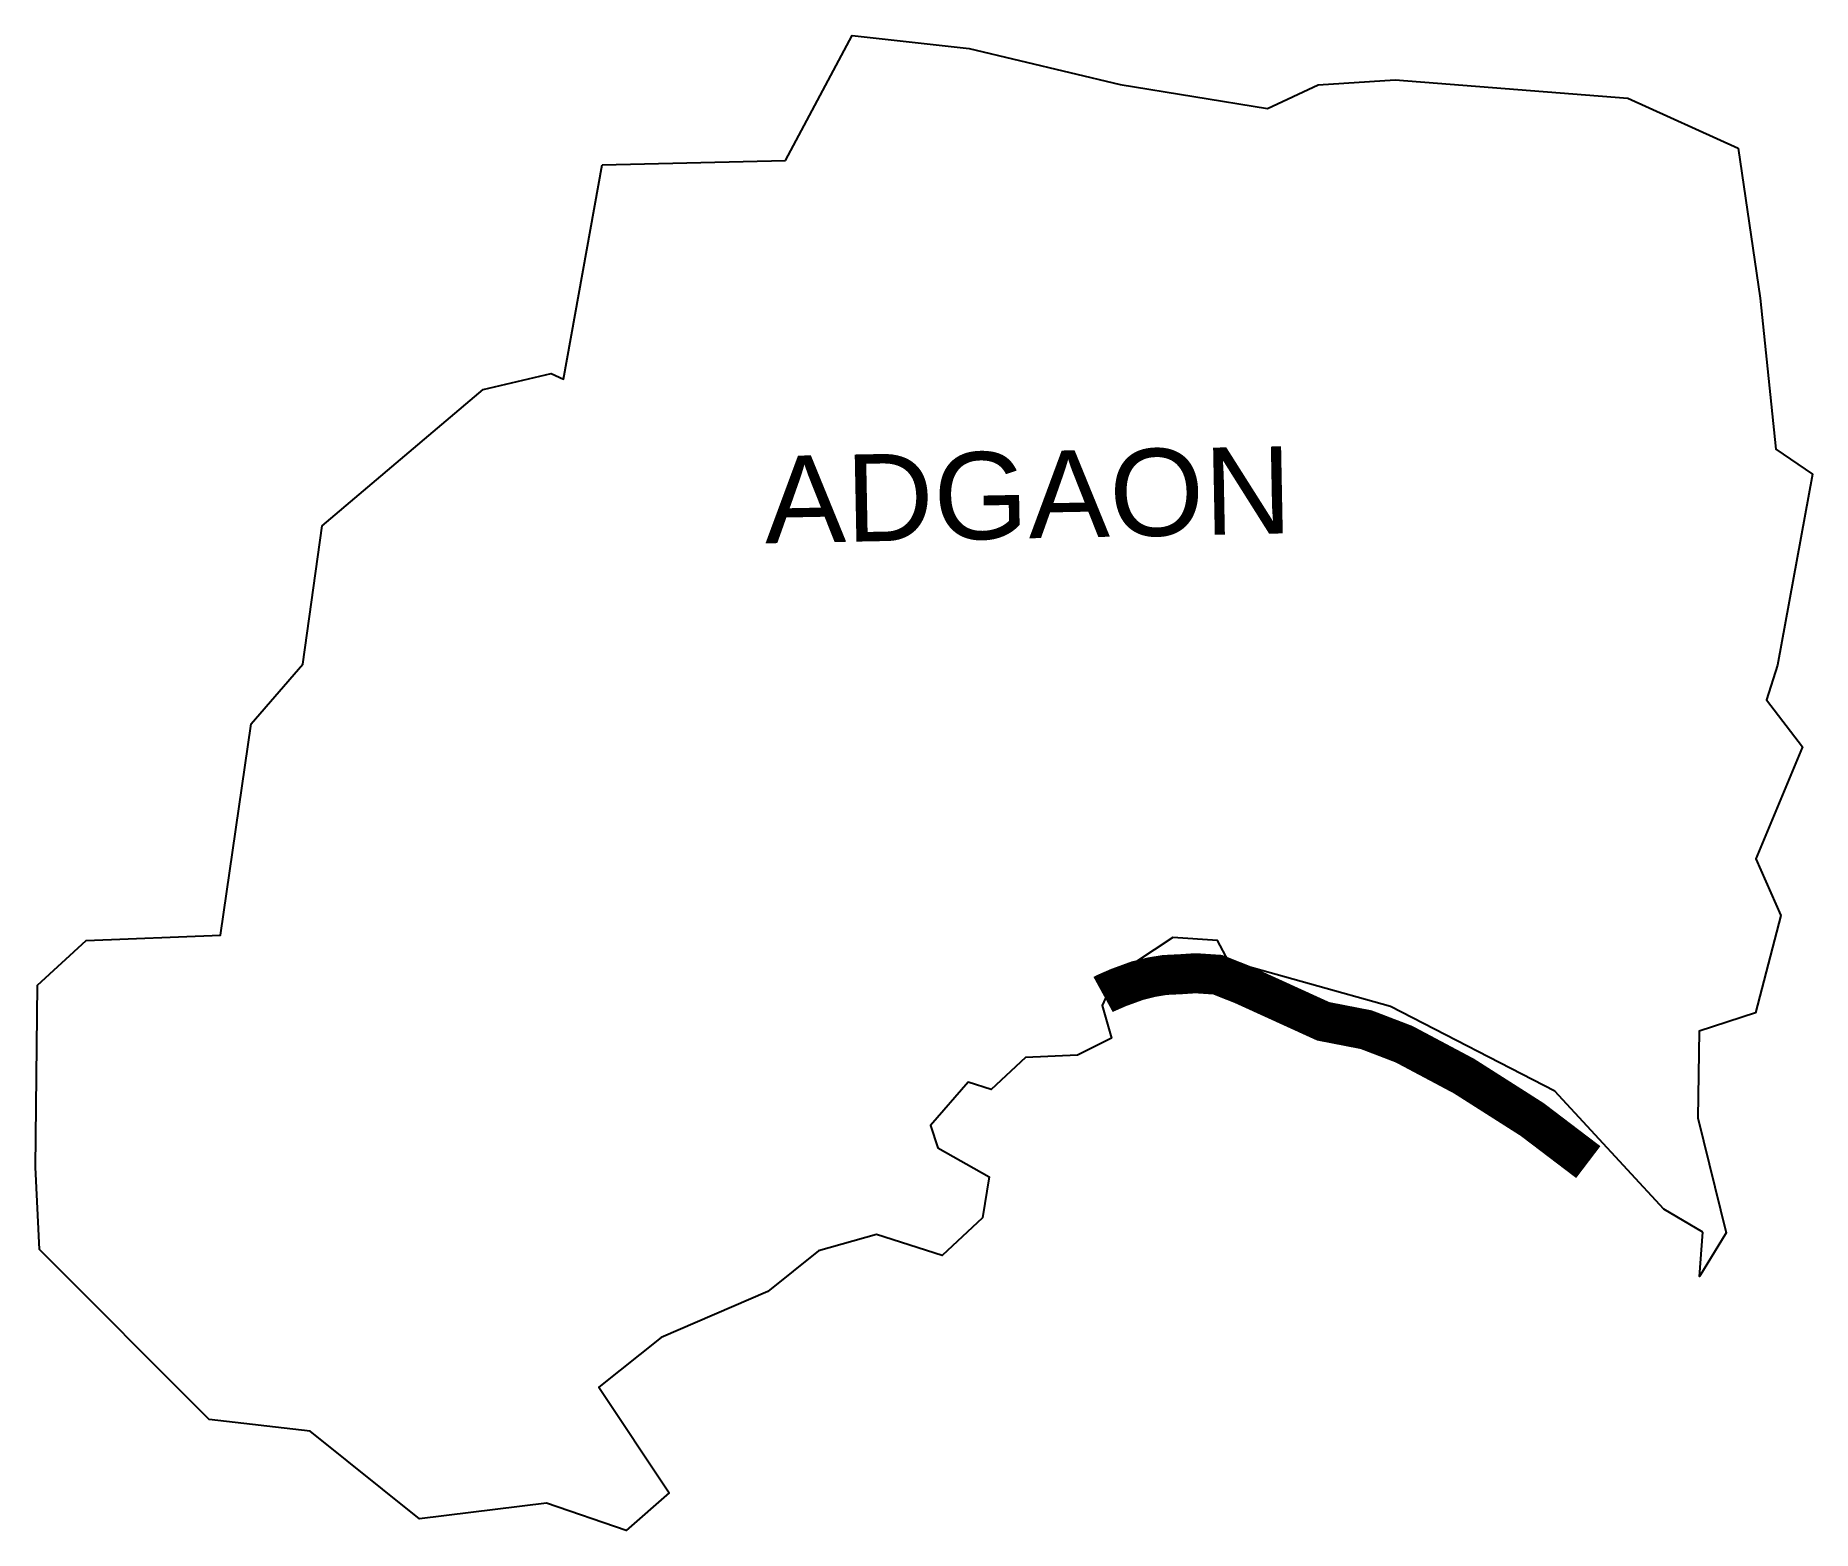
# Model space of a CAD drawing. Header units: metres. Extents: x 281293 to 283510, y 2015449 to 2017315.
import ezdxf

# ---------------------------------------------------------------- set-up
doc = ezdxf.new("R2010")
doc.units = ezdxf.units.M
doc.header["$MEASUREMENT"] = 0
for name, color, linetype in [('ARTIFICIALLY PROTECTED', 10, 'Continuous'), ('village', 3, 'Continuous'), ('VILLAGE NAME', 250, 'Continuous')]:
    doc.layers.add(name, color=color, linetype=linetype)
doc.styles.get("Standard").update_dxf_attribs({"font": 'simplex.shx'})

msp = doc.modelspace()

# ---------------------------------------------------------------- linework, layer by layer
at = {"color": 3, "flags": 128}
for points in [[(283280, 2017237.3), (283417.6, 2017174.8)], [(281999.9, 2017153.9), (282228.8, 2017159.3)]]:
    msp.add_lwpolyline(points, dxfattribs=at)
at = {"layer": 'ARTIFICIALLY PROTECTED', "const_width": 50, "flags": 128}
msp.add_lwpolyline([(282625.2, 2016118), (282628.3, 2016119.7), (282644.6, 2016126.8), (282667.9, 2016135.3), (282685.7, 2016139.7), (282702.1, 2016142.4), (282722.8, 2016143.4), (282740.7, 2016144.6), (282755.5, 2016143.6), (282768, 2016142.8), (282799.6, 2016130.3), (282899.8, 2016084.6), (282953.6, 2016074.1), (283000.8, 2016056), (283054, 2016027.7), (283075.6, 2016016.2), (283160.7, 2015962), (283230.7, 2015908.8)], dxfattribs=at)
at = {"layer": 'village', "color": 3}
for points in [[(282228.8, 2017159.3, 0), (282311.9, 2017315.3, 0), (282458.2, 2017299.2, 0), (282646.3, 2017254.2, 0), (282830.4, 2017224.3, 0), (282893.4, 2017253.6, 0), (282989.8, 2017259.8, 0), (283280, 2017237.3, 0)], [(283417.6, 2017174.8, 0), (283445.2, 2016987.6, 0), (283464.9, 2016798.9, 0), (283510.5, 2016767.5, 0), (283466.9, 2016529.2, 0), (283453.3, 2016485.8, 0), (283498.2, 2016427.4, 0), (283439.8, 2016287.3, 0), (283470.9, 2016216.8, 0), (283439.5, 2016095.3, 0), (283369, 2016072.4, 0), (283367.3, 2015964, 0), (283402.6, 2015820.7, 0), (283369.6, 2015766.1, 0), (283373.8, 2015821.4, 0)], [(283373.8, 2015821.4, 0), (283324.8, 2015849.9, 0), (283188.8, 2015997.5, 0), (282983.8, 2016103.1, 0), (282781.7, 2016159.6, 0), (282768, 2016185.3, 0), (282712.4, 2016189.1, 0), (282641.3, 2016142, 0), (282624, 2016104.4, 0), (282635.7, 2016063.4, 0), (282593.3, 2016042.4, 0), (282528.4, 2016039.5, 0), (282485.5, 2015999.6, 0), (282456.9, 2016008.5, 0), (282409.9, 2015954.5, 0), (282418.8, 2015926.5, 0), (282483.2, 2015890.3, 0), (282474.5, 2015839.2, 0), (282424.4, 2015792.1, 0), (282342.4, 2015818.6, 0), (282270.2, 2015797.9, 0), (282207, 2015747.3, 0), (282073.8, 2015690, 0), (281996.1, 2015628, 0), (282083.8, 2015496.1, 0), (282030.2, 2015448.9, 0), (281930.6, 2015483.1, 0), (281771.9, 2015463.4, 0), (281635.7, 2015573, 0), (281509.5, 2015587.3, 0), (281297.8, 2015799.5, 0), (281292.9, 2015902.5, 0), (281295.2, 2016129.5, 0), (281355.9, 2016185.4, 0), (281523.9, 2016192.2, 0), (281562.1, 2016456, 0), (281626.5, 2016530.5, 0), (281650.6, 2016703, 0), (281851.5, 2016873.3, 0), (281936.2, 2016893.2, 0), (281951.8, 2016886.2, 0), (281999.9, 2017153.9, 0)]]:
    msp.add_polyline3d(points, dxfattribs=at)

# ---------------------------------------------------------------- texts
at = {"layer": 'VILLAGE NAME', "insert": (282201.5, 2016790), "char_height": 108.748, "attachment_point": 1, "rotation": 1.1028}
msp.add_mtext_dynamic_manual_height_columns('{\\fArial|b0|i0|c0|p34;ADGAON}', width=726.929, gutter_width=543.7, heights=[0], dxfattribs=at)

doc.saveas('drawing.dxf')
